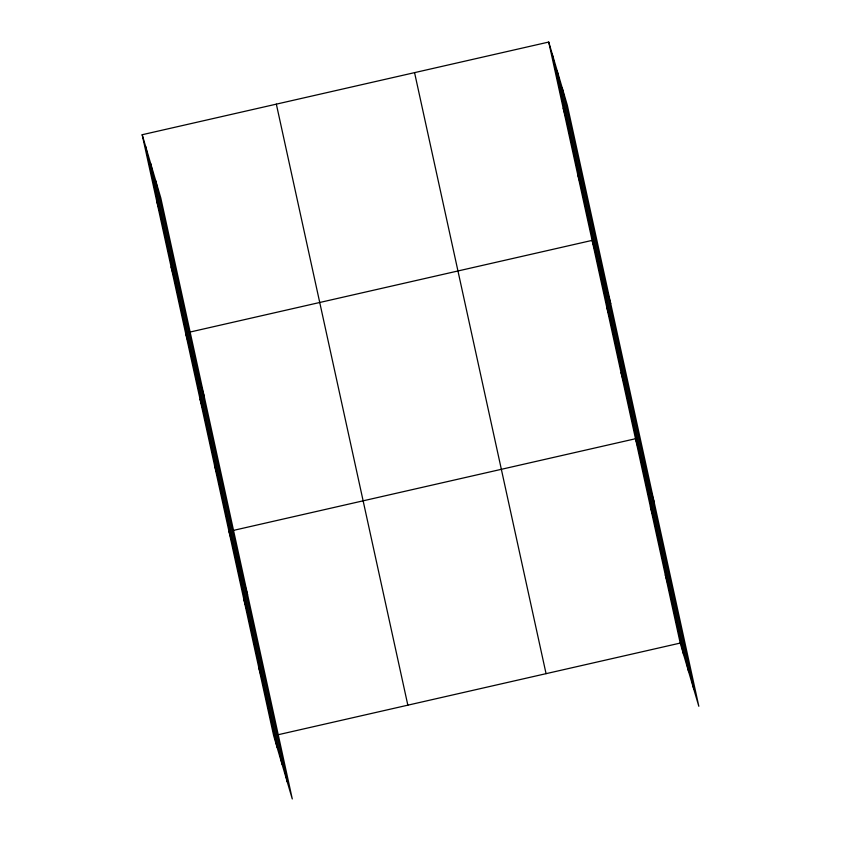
<?xml version="1.0" encoding="UTF-8"?>
<svg xmlns="http://www.w3.org/2000/svg" width="841" height="841" viewBox="0 0 841 841"><rect width="100%" height="100%" fill="white"/><g stroke="black" fill="none" stroke-linecap="round" stroke-linejoin="round"><path stroke-width="1.26" d="M142.182 134.728L160.778 197.919L292.279 798.95L273.682 735.759L142.182 134.728L548.721 42.05L567.318 105.241L698.818 706.272L680.222 643.081L548.721 42.05M189.372 332.206L592.117 240.389L610.713 303.58M232.768 530.545L635.512 438.729L654.109 501.919M277.477 734.887L680.222 643.081M563.186 108.163L566.571 119.674M577.651 174.276L581.036 185.787M606.582 306.502L609.967 318.014M621.047 372.616L624.432 384.127M650.408 506.85L653.793 518.361M665.315 574.96L668.7 586.471M156.647 200.841L160.042 212.352M171.112 266.954L174.497 278.466M185.577 333.068L204.174 396.258M200.042 399.181L203.427 410.692M214.508 465.294L217.893 476.805M228.973 531.407L247.569 594.598M243.879 599.528L247.265 611.039M258.776 667.638L262.171 679.15M562.293 88.189L693.793 689.221M557.12 70.612L688.621 671.644M552.106 53.561L683.607 654.592M414.56 72.631L546.061 673.662M276.342 104.147L407.843 705.178M155.764 180.868L287.265 781.899M150.592 163.291L282.092 764.322M145.577 146.239L277.067 747.271"/></g></svg>
